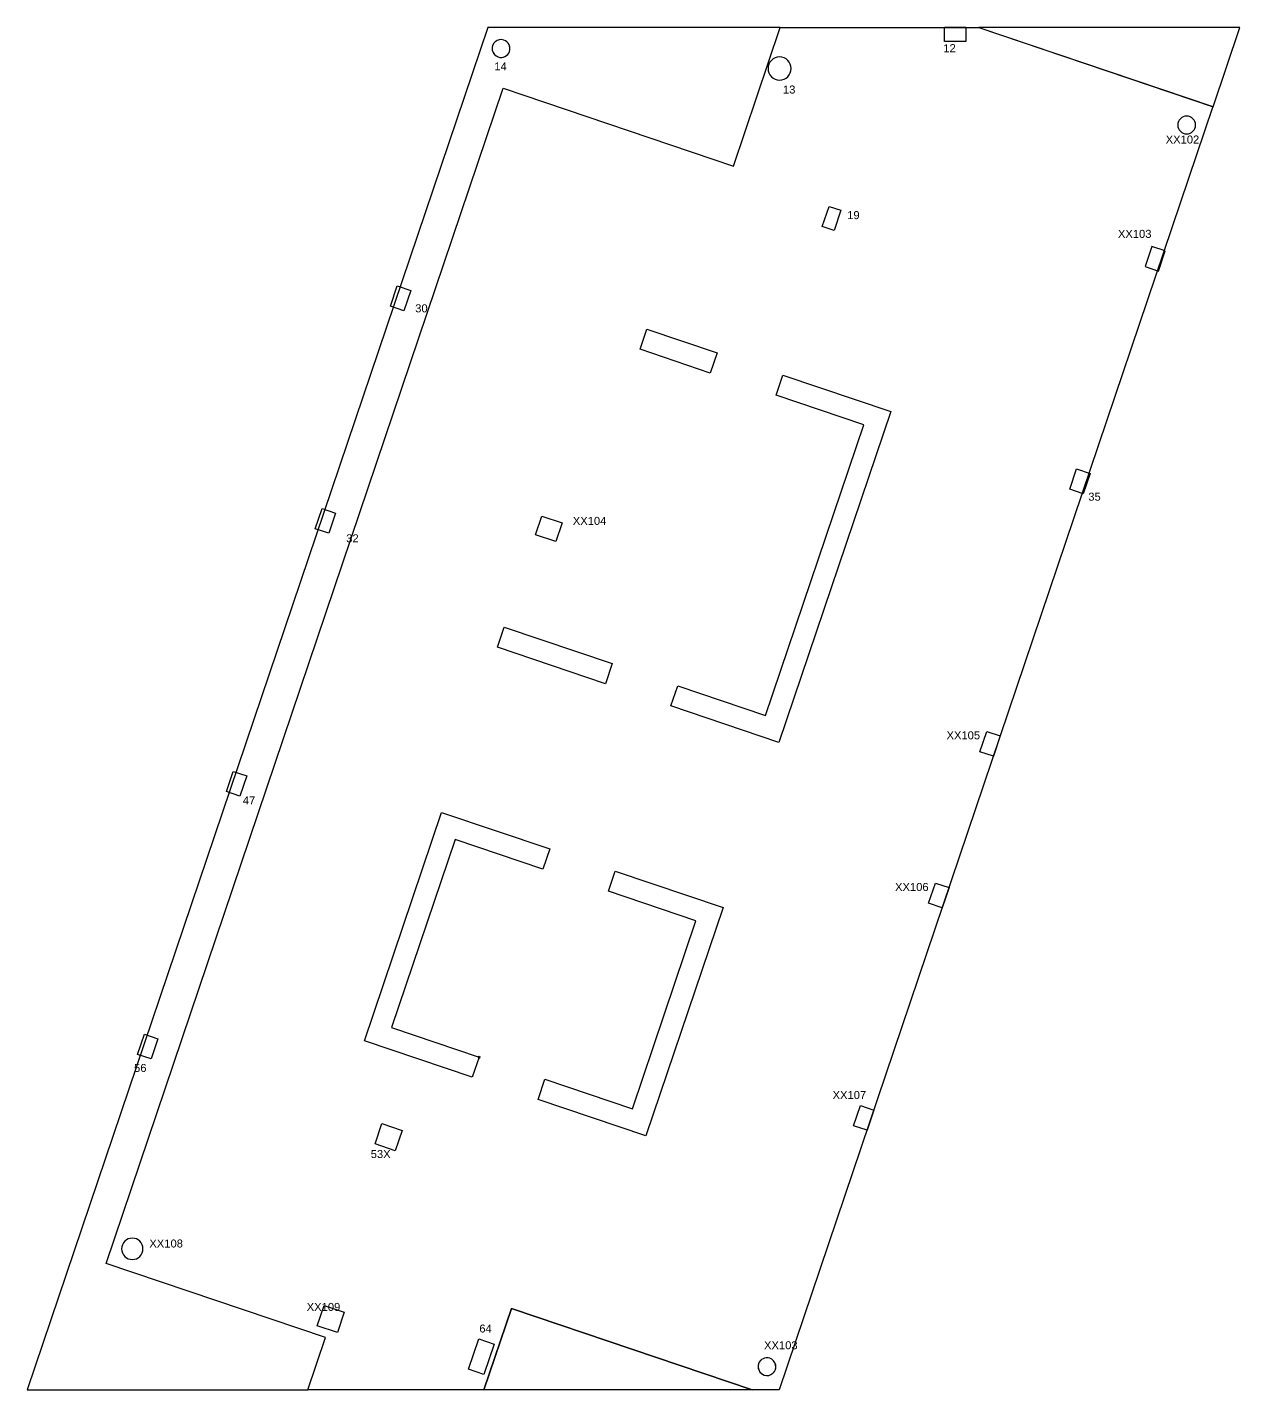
# Model space of a CAD drawing. Header units: inches. Extents: x 30 to 12637, y 0 to 49076.
# Drawn here: x 10664 to 12027, y 45059 to 46591 of the extents above; entities that cross this region are included whole.
import ezdxf

# ---------------------------------------------------------------- set-up
doc = ezdxf.new("R2010")
doc.units = ezdxf.units.IN
doc.header["$MEASUREMENT"] = 0
doc.header["$PDMODE"] = 35
doc.layers.add('COL-IDEN', color=171, linetype='Continuous', lineweight=30)
doc.layers.add('COLS', color=52, linetype='Continuous', lineweight=20)
for name, color, linetype in [('DATUM', 6, 'Continuous'), ('SLAB-BALCONY', 3, 'Continuous'), ('SLAB-RESIDENTIAL', 6, 'Continuous'), ('WALL', 1, 'Continuous')]:
    doc.layers.add(name, color=color, linetype=linetype)
doc.styles.add('Arial', font='arial.ttf', dxfattribs={"height": 9})

msp = doc.modelspace()

# ---------------------------------------------------------------- linework, layer by layer
at = {"layer": 'COLS', "lineweight": 30}
for points in [[(11695.1, 46574.9), (11695.1, 46590.9), (11719.1, 46590.9), (11719.1, 46574.9)], [(11571.1, 46362.3), (11557.8, 46366.8), (11565.5, 46389.5), (11578.8, 46385.1)], [(11920.7, 46321.8), (11935.8, 46316.6), (11943.5, 46339.4), (11928.4, 46344.5)], [(11087.5, 46272.1), (11072.3, 46277.2), (11080, 46300), (11095.2, 46294.8)], [(11851.3, 46066.5), (11836.1, 46071.6), (11843.8, 46094.4), (11859, 46089.2)], [(11002.9, 46022), (10987.8, 46027.1), (10995.5, 46049.9), (11010.6, 46044.7)], [(11258.1, 46012.7), (11235.4, 46020.4), (11242.5, 46041.2), (11265.2, 46033.6)], [(11750.3, 45771.3), (11735.1, 45776.4), (11742.8, 45799.2), (11757.9, 45794.1)], [(10903, 45726.4), (10887.8, 45731.6), (10895.5, 45754.3), (10910.7, 45749.2)], [(11692.6, 45600.8), (11677.4, 45605.9), (11685.1, 45628.7), (11700.3, 45623.5)], [(10803.1, 45430.9), (10787.9, 45436), (10795.6, 45458.7), (10810.8, 45453.6)], [(11608.1, 45350.7), (11592.9, 45355.8), (11600.6, 45378.6), (11615.7, 45373.4)], [(11077.6, 45327.7), (11054.9, 45335.4), (11062.6, 45358.2), (11085.3, 45350.5)], [(11012.6, 45123.3), (10989.9, 45131), (10997.6, 45153.7), (11020.3, 45146.1)], [(11177.3, 45076.2), (11160.2, 45082), (11171.8, 45116.1), (11188.8, 45110.3)]]:
    msp.add_lwpolyline(points, close=True, dxfattribs=at)
for points in [[(11193.4, 46557.5, 1), (11199.8, 46576.5, 1)], [(11199.8, 46576.5, 1), (11193.4, 46557.5, 1)], [(11522.8, 46544.5, 0.414214), (11509.8, 46557.5, 0.414214), (11496.8, 46544.5, 0.414214), (11509.8, 46531.5, 0.414214)], [(11977.5, 46481, 0.414214), (11967.5, 46491, 0.414214), (11957.5, 46481, 0.414214), (11967.5, 46471, 0.414214)], [(10794, 45217.4, 0.414214), (10782, 45229.4, 0.414214), (10770, 45217.4, 0.414214), (10782, 45205.4, 0.414214)], [(11492.4, 45075.5, 1), (11498.8, 45094.4, 1)], [(11498.8, 45094.4, 1), (11492.4, 45075.5, 1)]]:
    msp.add_lwpolyline(points, format="xyb", close=True, dxfattribs=at)
at = {"layer": 'COLS'}
for centre in [(11196.6, 46567), (11495.6, 45084.9)]:
    msp.add_circle(centre, 10, dxfattribs=at)
at = {"layer": 'DATUM'}
msp.add_point((11172, 45433.1), dxfattribs=at)
at = {"layer": 'SLAB-BALCONY'}
for points in [[(10979.3, 45059), (10999.1, 45117.7), (10752.5, 45201.1), (11199.1, 46522.4), (11457.9, 46434.9), (11510.5, 46590.7), (11181.7, 46590.7), (10663.9, 45059)], [(11733.7, 46590.7), (11997.2, 46501.6), (12027.2, 46590.7)], [(11177.4, 45059), (11208.4, 45150.4), (11478.9, 45059)]]:
    msp.add_lwpolyline(points, close=True, dxfattribs=at)
at = {"layer": 'SLAB-RESIDENTIAL'}
msp.add_lwpolyline([(11510.5, 46590.7), (11733.7, 46590.7), (11997.1, 46501.7), (11509.4, 45059), (11478.9, 45059), (11208.4, 45150.4), (11177.4, 45059), (10979.3, 45059), (10999.1, 45117.7), (10752.5, 45201.1), (11199.1, 46522.4), (11457.9, 46434.9)], close=True, dxfattribs=at)
at = {"layer": 'WALL'}
for points in [[(11360.6, 46251.6), (11439.6, 46224.8), (11431.9, 46202.1), (11352.9, 46228.8)], [(11513.5, 46199.9), (11634.8, 46158.9), (11509, 45786.8), (11387.7, 45827.8), (11395.4, 45850.5), (11494, 45817.2), (11604.4, 46143.8), (11505.8, 46177.1)], [(11200.3, 45916.5), (11321.5, 45875.5), (11313.9, 45852.8), (11192.6, 45893.8)], [(11251.3, 45667), (11243.6, 45644.3), (11144.9, 45677.7), (11073.5, 45466.4), (11172, 45433.1), (11164.3, 45410.4), (11043, 45451.4), (11129.8, 45708.1)], [(11325, 45642.1), (11446.2, 45601.1), (11359.4, 45344.4), (11238.2, 45385.4), (11245.9, 45408.1), (11344.4, 45374.8), (11415.8, 45586.1), (11317.3, 45619.4)]]:
    msp.add_lwpolyline(points, close=True, dxfattribs=at)

# ---------------------------------------------------------------- texts
at = {"layer": 'COL-IDEN', "lineweight": 9, "char_height": 9, "attachment_point": 1, "style": 'Arial'}
for s, insert, width in [('12', (11693.9, 46571.9), 16.968), ('14', (11189.1, 46551.5), 16.968), ('13', (11513.6, 46525.4), 16.968), ('XX102', (11943.9, 46469.2), 16.968), ('19', (11585.8, 46384.2), 16.968), ('XX103', (11890.2, 46363.1), 16.968), ('30', (11100.1, 46279.4), 16.968), ('35', (11856.9, 46067.6), 16.968), ('XX104', (11277.3, 46040.4), 16.968), ('32', (11022.5, 46020.8), 16.968), ('XX105', (11697.5, 45799.3), 16.968), ('47', (10906.3, 45726.2), 16.968), ('XX106', (11639.6, 45628.8), 16.968), ('56', (10784, 45425.3), 16.968), ('XX107', (11569.4, 45394.9), 16.968), ('53X', (11050.1, 45328.5), 26.967), ('XX108', (10801.2, 45227.9), 16.968), ('XX109', (10978.1, 45156.6), 16.968), ('64', (11172.2, 45132.3), 19.998), ('XX103', (11492.3, 45113.5), 16.968)]:
    msp.add_mtext(s, dxfattribs=dict(at, insert=insert, width=width))

doc.saveas('drawing.dxf')
